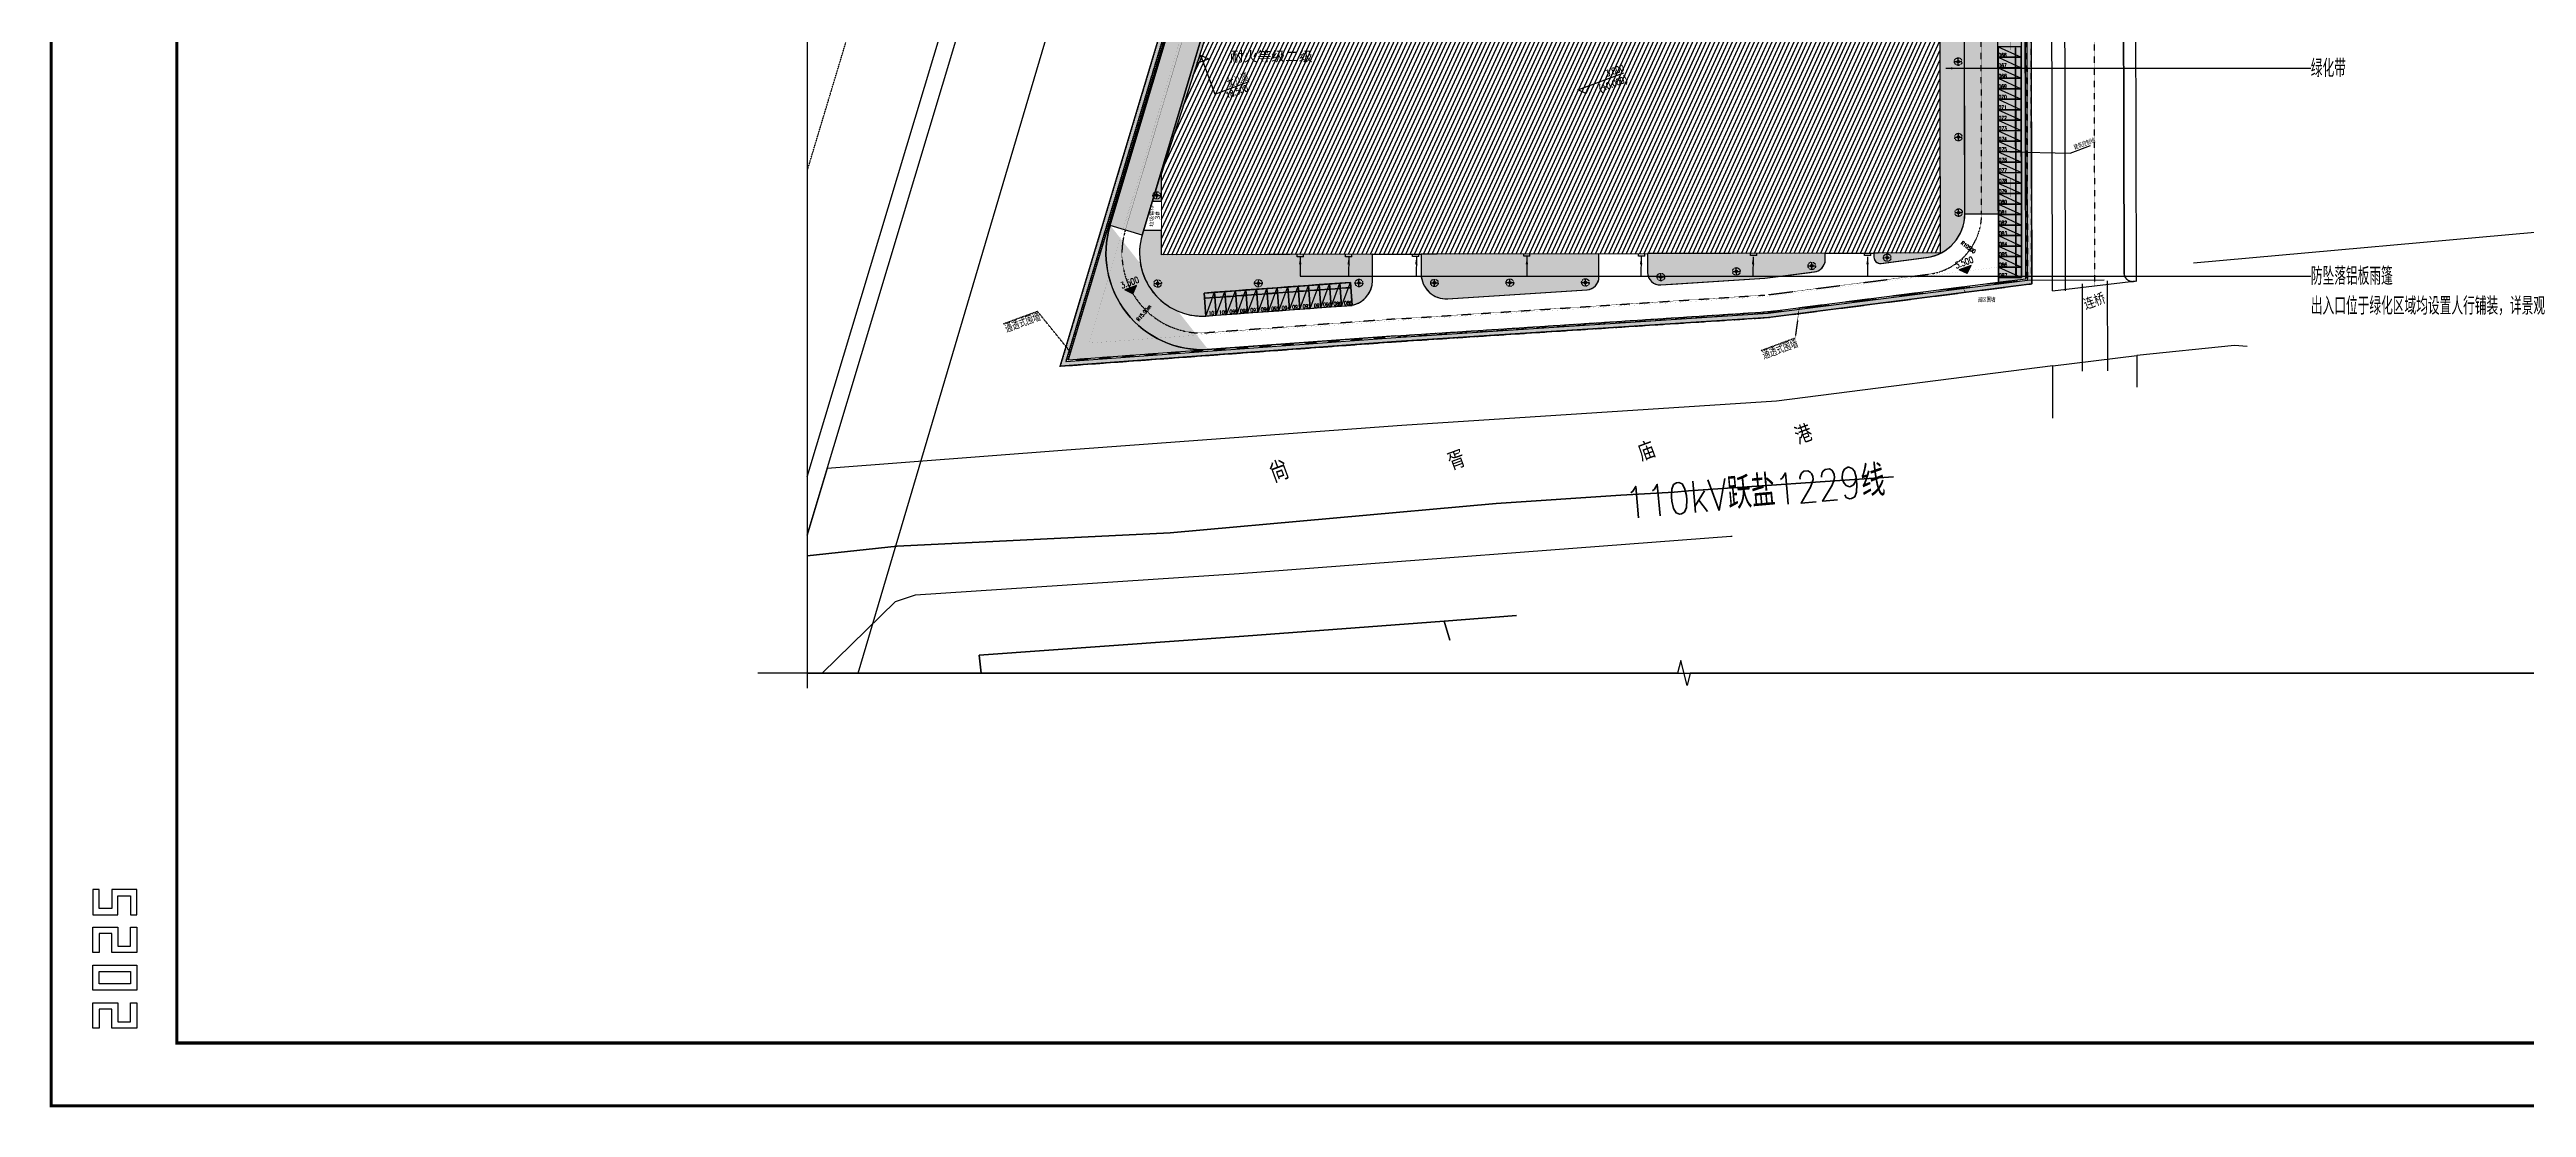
# Model space of a CAD drawing. Extents: x -23635 to 24049, y 82 to 60890.
# Drawn here: x -8684 to -2777, y 82 to 2604 of the extents above; entities that cross this region are included whole.
import ezdxf
from ezdxf.enums import TextEntityAlignment as Align
from ezdxf.xclip import XClip

# ---------------------------------------------------------------- set-up
doc = ezdxf.new("R2010")
doc.units = 0
for name, pattern in [('CENTER', [2, 1.25, -0.25, 0.25, -0.25]), ('DASH', [0.35, 0.25, -0.1]), ('DASHDOT', [1, 0.5, -0.25, 0, -0.25]), ('DOTE', [2.42, 2, -0.2, 0.02, -0.2]), ('PHANTOM2', [31.75, 15.875, -3.175, 3.175, -3.175, 3.175, -3.175])]:
    doc.linetypes.add(name, pattern=pattern)
for name, color, linetype in [('!ZN3-铝板幕墙-3', 3, 'Continuous'), ('0-cxFrame', 155, 'Continuous'), ('0-HX', 1, 'Continuous'), ('00-GHBJ', 7, 'Continuous'), ('00-HLBJ', 5, 'Continuous'), ('3符号', 173, 'Continuous'), ('A-AXIS-D', 1, 'Continuous'), ('A-AXIS-DOTE', 14, 'DOTE'), ('A-Car', 155, 'Continuous'), ('A-CURTAIN', 84, 'Continuous'), ('A-HATCH-1', 252, 'Continuous'), ('A-LIN-V', 9, 'Continuous'), ('A-SFCE', 30, 'Continuous'), ('A-STAIR', 150, 'Continuous'), ('AS-WALL', 40, 'Continuous'), ('DIM', 173, 'Continuous'), ('JT-路缘石线', 5, 'Continuous'), ('JT-道路中心线', 1, 'DASHDOT'), ('JT-道路名称', 7, 'Continuous'), ('JT-道路红线', 7, 'Continuous'), ('PUB_TEXT', 7, 'Continuous'), ('TEXT', 7, 'Continuous'), ('YD-规划单元', 6, 'PHANTOM2'), ('建-尺寸', 3, 'Continuous'), ('建-引出', 3, 'Continuous'), ('建-文字', 7, 'Continuous'), ('建-标高', 3, 'Continuous'), ('建-箭头', 3, 'Continuous'), ('建筑物控制线', 7, 'Continuous'), ('总-标高', 3, 'Continuous'), ('管线文字标注', 7, 'Continuous'), ('高压线', 210, 'Continuous'), ('黄', 40, 'Continuous')]:
    doc.layers.add(name, color=color, linetype=linetype)
doc.layers.add('0-cxText', color=131, linetype='Continuous', lineweight=25)
doc.styles.add('_TCH_DIM', font='SIMPLEX', dxfattribs={"bigfont": 'GBCBIG'})
doc.styles.add('A-DIM', font='SIMPLEX', dxfattribs={"bigfont": 'GBCBIG'})
doc.styles.add('A-STANDARD', font='SIMPLEX', dxfattribs={"bigfont": 'GBCBIG'})
doc.styles.add('cx_tuming', font='simhei.ttf')
doc.styles.add('cx_tuqian1', font='')
doc.styles.add('DHTEXT-1', font='ROMANS.shx', dxfattribs={"width": 0.7, "bigfont": 'CHINESE.shx'})
doc.styles.add('note_txt', font='arial.ttf', dxfattribs={"width": 0.75})
doc.styles.get("Standard").update_dxf_attribs({"font": 'romans.shx', "bigfont": 'chinese.shx'})
doc.styles.add('黑体', font='simhei.ttf', dxfattribs={"height": 12})
doc.styles.get('cx_tuqian1').set_extended_font_data('SimSun')
doc.dimstyles.new('ZN10', dxfattribs={"dimscale": 10, "dimtxt": 2.5, "dimasz": 1.5, "dimexe": 1, "dimexo": 2, "dimgap": 0.9, "dimtad": 1, "dimdec": 0, "dimdsep": 46, "dimtxsty": 'DHTEXT-1', "dimblk": 'ARCHTICK', "dimcen": 2.5, "dimclrd": 173, "dimclre": 173, "dimclrt": 7, "dimazin": 2, "dimtfac": 1, "dimtix": 1, "dimtmove": 2, "dimatfit": 3, "dimfxl": 0, "dimarcsym": 0})
doc.dimstyles.new('ZN12', dxfattribs={"dimscale": 12, "dimtxt": 2.5, "dimasz": 1.5, "dimexe": 1, "dimexo": 2, "dimgap": 0.9, "dimtad": 1, "dimdec": 0, "dimdsep": 46, "dimtxsty": 'DHTEXT-1', "dimblk": 'ARCHTICK', "dimcen": 2.5, "dimclrd": 173, "dimclre": 173, "dimclrt": 7, "dimazin": 2, "dimtfac": 1, "dimtix": 1, "dimtmove": 2, "dimatfit": 3, "dimfxl": 0, "dimarcsym": 0})
pattern_1 = [(20, (440.1, 194.2), (956.276, 2050.7404), [240, -48, 64, -48, 240, -960]), (20, (348.5, 212), (956.276, 2050.7404), [160, -120, 240, -120, 160, -800]), (20, (655.9, 1004.9), (956.276, 2050.7404), [200, -80, 200, -1120]), (20, (-205.4, 1032), (956.276, 2050.7404), [80, -160, 80, -1280]), (110, (-55, 1086.7), (-2050.7404, 956.276), [144, -1456]), (110, (724.4, 348.8), (-2050.7404, 956.276), [160, -1440]), (110, (881.4, 1087), (-2050.7404, 956.276), [160, -1440]), (65, (925.3, 404.9), (-547.2322, 1503.5082), [160, -2102.7417]), (155, (534.4, 262.6), (-1503.5082, -547.2322), [160, -2102.7417]), (83.43495, (877.5, 396), (-547.23223, 1503.5082), [160, -3417.7088]), (95.963757, (799.57, 376.15), (-547.23223, 1503.50819), [160, -6436.969]), (95.963757, (956.55, 1114.36), (-547.23223, 1503.50819), [128, -6468.969]), (95.963757, (-24.93, 1097.67), (-547.23223, 1503.50819), [112, -6484.969]), (124.036243, (649.2, 321.43), (-547.23223, 1503.50819), [160, -6436.969]), (124.036243, (806.2, 1059.64), (-547.23223, 1503.50819), [128, -6468.969]), (124.036243, (-85.07, 1075.8), (-547.23223, 1503.50819), [112, -6484.969]), (136.56505, (576.8, 286.55), (-547.23223, 1503.5082), [160, -3417.7069])]

# ---------------------------------------------------------------- blocks, each defined once
blk = doc.blocks.new('TK22.A2 L(Dragon)')
at = {"layer": '0-cxFrame', "color": 7, "const_width": 0.5}
blk.add_lwpolyline([(0, 0), (-594, 0), (-594, 420), (0, 420)], close=True, dxfattribs=at)
at = {"layer": '0-cxFrame', "const_width": 0.5}
blk.add_lwpolyline([(-80, 10), (-574, 10), (-574, 410), (-80, 410)], close=True, dxfattribs=at)
at = {"layer": 'Defpoints', "color": 2}
for points in [[(-586.37, 34.37), (-587.37, 34.37), (-587.37, 30.37), (-583.37, 30.37), (-583.37, 33.37), (-581.37, 33.37), (-581.37, 30.37), (-580.37, 30.37), (-580.37, 34.37), (-584.37, 34.37), (-584.37, 31.37), (-586.37, 31.37), (-586.37, 34.37)], [(-586.37, 24.37), (-587.37, 24.37), (-587.37, 28.37), (-583.37, 28.37), (-583.37, 25.37), (-581.37, 25.37), (-581.37, 28.37), (-580.37, 28.37), (-580.37, 24.37), (-584.37, 24.37), (-584.37, 27.37), (-586.37, 27.37), (-586.37, 24.37)], [(-586.37, 12.37), (-587.37, 12.37), (-587.37, 16.37), (-583.37, 16.37), (-583.37, 13.37), (-581.37, 13.37), (-581.37, 16.37), (-580.37, 16.37), (-580.37, 12.37), (-584.37, 12.37), (-584.37, 15.37), (-586.37, 15.37), (-586.37, 12.37)]]:
    blk.add_lwpolyline(points, dxfattribs=at)
for points in [[(-587.37, 18.37), (-587.37, 22.37), (-580.37, 22.37), (-580.37, 18.37)], [(-586.37, 19.37), (-586.37, 21.37), (-581.37, 21.37), (-581.37, 19.37)]]:
    blk.add_lwpolyline(points, close=True, dxfattribs=at)
at = {"style": '黑体', "flags": 4}
blk.add_attdef('图幅', text='', height=3.3, dxfattribs=at).set_placement((-40, 3), align=Align.RIGHT)
at = {"layer": '0-cxText', "flags": 4}
for tag, height, style, p in [('建设单位', 3.5, 'cx_tuming', (-45, 240)), ('项目名称', 3.5, 'cx_tuming', (-45, 210)), ('子项名称', 3.5, 'cx_tuming', (-45, 180)), ('工程编号', 3.3, 'cx_tuqian1', (-35, 165)), ('图名1', 3.5, 'cx_tuming', (-45, 87)), ('图名2', 3.5, 'cx_tuming', (-45, 79)), ('图名3', 3.5, 'cx_tuming', (-45, 71)), ('出图日期', 3.3, 'cx_tuqian1', (-39, 60)), ('专业', 3.3, 'cx_tuqian1', (-55, 52)), ('图号', 3.3, 'cx_tuqian1', (-55, 44)), ('版次', 3.3, 'cx_tuqian1', (-20, 44))]:
    blk.add_attdef(tag, text='', height=height, dxfattribs=dict(at, style=style)).set_placement(p, align=Align.MIDDLE)
at = {"layer": 'Defpoints', "color": 6, "flags": 4}
for tag, height, style, p in [('tufu', 3.3, '黑体', (-12, 12)), ('dwfname', 4, 'cx_tuqian1', (-80, 3))]:
    blk.add_attdef(tag, text='', height=height, dxfattribs=dict(at, style=style)).set_placement(p, align=Align.RIGHT)
blk = doc.blocks.new('GGRrrrr')
at = {"layer": 'A-CURTAIN'}
h = blk.add_hatch(dxfattribs=at)
h.set_pattern_fill('草坪或沼泽', color=256, scale=400, angle=20)
h.set_pattern_definition(pattern_1)
h.paths.add_polyline_path([(1393117, 618301), (1393293, 540880), (1330517, 532867), (1241738, 527103), (1161599, 521246), (1240383, 783372), (1244595, 797110), (1261186, 852563), (1335771, 847453), (1355485, 842595), (1380777, 840862), (1392640, 828900), (1392845, 738250), (1391845, 738248), (1391806, 755448), (1391306, 755447), (1391786, 764448), (1391641, 828487), (1380333, 839890), (1355330, 841603), (1335616, 846462), (1261915, 851511), (1245552, 796820), (1241340, 783081), (1162975, 522349), (1241669, 528100), (1330421, 533862), (1392291, 541761), (1392117, 618299)])
h.paths.add_polyline_path([(1393076, 636451), (1392076, 636448), (1392063, 641998), (1391564, 641997), (1392042, 650998), (1391887, 720048), (1392887, 720051)])
h = blk.add_hatch(dxfattribs=at)
h.set_pattern_fill('草坪或沼泽', color=256, scale=400, angle=20)
h.set_pattern_definition([(20, (440.1, 194.2), (956.276, 2050.7404), [240, -48, 64, -48, 240, -960]), (20, (348.5, 212), (956.276, 2050.7404), [160, -120, 240, -120, 160, -800]), (20, (655.9, 1004.9), (956.276, 2050.7404), [200, -80, 200, -1120]), (20, (-205.4, 1032), (956.276, 2050.7404), [80, -160, 80, -1280]), (110, (-55, 1086.7), (-2050.7404, 956.276), [144, -1456]), (110, (724.4, 348.8), (-2050.7404, 956.276), [160, -1440]), (110, (881.4, 1087), (-2050.7404, 956.276), [160, -1440]), (65, (925.3, 404.9), (-547.2322, 1503.5082), [160, -2102.7417]), (155, (534.4, 262.6), (-1503.5082, -547.2322), [160, -2102.7417]), (83.43495, (877.5, 396), (-547.23223, 1503.5082), [160, -3417.7088]), (95.963757, (799.57, 376.15), (-547.23223, 1503.50819), [160, -6436.969]), (95.963757, (956.55, 1114.36), (-547.23223, 1503.50819), [128, -6468.969]), (95.963757, (-24.93, 1097.67), (-547.23223, 1503.50819), [112, -6484.969]), (124.036243, (649.2, 321.43), (-547.23223, 1503.50819), [160, -6436.969]), (124.036243, (806.2, 1059.64), (-547.23223, 1503.50819), [128, -6468.969]), (124.036243, (-85.07, 1075.8), (-547.23223, 1503.50819), [112, -6484.969]), (136.56505, (576.8, 286.55), (-547.23223, 1503.5082), [160, -3417.7069])])
edge = h.paths.add_edge_path()
edge.add_line((1391003, 755446), (1391034, 755969))
edge.add_line((1391034, 755969), (1391485, 764440))
edge.add_line((1391485, 764440), (1391241, 828322))
edge.add_line((1391241, 828322), (1380155, 839501))
edge.add_line((1380155, 839501), (1355268, 841206))
edge.add_line((1355268, 841206), (1335554, 846065))
edge.add_line((1335554, 846065), (1262206, 851090))
edge.add_line((1262206, 851090), (1173161, 554852))
edge.add_line((1173161, 554852), (1173522, 554880))
edge.add_line((1173522, 554880), (1259299, 840247))
edge.add_line((1259299, 840247), (1260664, 840250))
edge.add_line((1260664, 840250), (1260651, 845748))
edge.add_line((1260651, 845748), (1335651, 845918))
edge.add_line((1335651, 845918), (1335664, 840421))
edge.add_line((1335664, 840421), (1342663, 840437))
edge.add_line((1342663, 840437), (1342657, 843434))
edge.add_line((1342657, 843434), (1345657, 843441))
edge.add_line((1345657, 843441), (1345664, 840444))
edge.add_line((1345664, 840444), (1365660, 840489))
edge.add_line((1365660, 840489), (1374552, 839873))
edge.add_arc((1367358, 824128), 17311, 5.580263, 65.442347, ccw=False)
edge.add_line((1384586, 825812), (1385553, 825812))
edge.add_line((1385553, 825812), (1390247, 825823))
edge.add_line((1390247, 825823), (1390405, 755445))
edge.add_line((1390405, 755445), (1391003, 755446))
h = blk.add_hatch(dxfattribs=at)
h.set_pattern_fill('草坪或沼泽', color=256, scale=400, angle=20)
h.set_pattern_definition(pattern_1)
edge = h.paths.add_edge_path()
edge.add_line((1185748, 560630), (1185734, 566993))
edge.add_line((1185734, 566993), (1203144, 621070))
edge.add_line((1203144, 621070), (1235911, 621144))
edge.add_arc((1232911, 621137), 3000, 0.130361, 87.613111)
edge.add_line((1233036, 624135), (1209907, 624082))
edge.add_arc((1210515, 613566), 10533, 93.305958, 162.269253)
edge.add_line((1200482, 616774), (1193114, 592268))
edge.add_line((1193114, 592268), (1183603, 560625))
edge.add_line((1183603, 560625), (1185748, 560630))
h = blk.add_hatch(dxfattribs=at)
h.set_pattern_fill('草坪或沼泽', color=256, scale=400, angle=20)
h.set_pattern_definition(pattern_1)
edge = h.paths.add_edge_path()
edge.add_arc((1366854, 557567), 10501, 276.729993, 359.713638)
edge.add_line((1377355, 557515), (1377227, 613895))
edge.add_arc((1366726, 613940), 10501, 359.755516, 450.67037)
edge.add_line((1366603, 624440), (1358404, 624422))
edge.add_arc((1358514, 621421), 3003, 92.094738, 180.106849)
edge.add_line((1355511, 621415), (1371311, 621451))
edge.add_line((1371311, 621451), (1371477, 548251))
edge.add_line((1371477, 548251), (1355676, 548215))
edge.add_line((1355676, 548215), (1355679, 547255))
edge.add_arc((1357184, 547261), 1506, 180.223263, 273.215633)
edge.add_line((1357269, 545758), (1368085, 547139))
h = blk.add_hatch(dxfattribs=at)
h.set_pattern_fill('草坪或沼泽', color=256, scale=400, angle=20)
h.set_pattern_definition(pattern_1)
h.paths.add_polyline_path([(1390890, 542395), (1385390, 542383), (1385392, 541271), (1391890, 542113), (1391743, 607397), (1386543, 607386), (1386524, 615736), (1385223, 615733), (1385253, 602383), (1390753, 602395)])
h = blk.add_hatch(dxfattribs=at)
h.set_pattern_fill('草坪或沼泽', color=256, scale=400, angle=20)
h.set_pattern_definition(pattern_1)
edge = h.paths.add_edge_path()
edge.add_line((1173512, 554846), (1173155, 554831))
edge.add_line((1173155, 554831), (1163525, 522790))
edge.add_line((1163525, 522790), (1188195, 524593))
edge.add_line((1188195, 524593), (1196898, 525229))
edge.add_arc((1195520, 548182), 22994, 163.153996, 273.437215, ccw=False)
h = blk.add_hatch(dxfattribs=at)
h.set_pattern_fill('草坪或沼泽', color=256, scale=400, angle=20)
h.set_pattern_definition(pattern_1)
edge = h.paths.add_edge_path()
edge.add_line((1185764, 553630), (1181498, 553620))
edge.add_line((1181498, 553620), (1181163, 552508))
edge.add_arc((1195533, 548191), 15004, 163.277547, 272.99026)
edge.add_line((1196315, 533208), (1195914, 538693))
edge.add_line((1195914, 538693), (1230821, 541244))
edge.add_line((1230821, 541244), (1231217, 535826))
edge.add_line((1231217, 535826), (1231219, 535800))
edge.add_arc((1230091, 541693), 6000, 280.832513, 359.284117)
edge.add_line((1236091, 541618), (1236077, 547944))
edge.add_line((1236077, 547944), (1185777, 547830))
edge.add_line((1185777, 547830), (1185764, 553630))
h = blk.add_hatch(dxfattribs=at)
h.set_pattern_fill('草坪或沼泽', color=256, scale=400, angle=20)
h.set_pattern_definition(pattern_1)
edge = h.paths.add_edge_path()
edge.add_arc((1287087, 542474), 3003, 271.857285, 359.98823)
edge.add_line((1290090, 542474), (1290077, 548067))
edge.add_line((1290077, 548067), (1247677, 547971))
edge.add_line((1247677, 547971), (1247688, 543197))
edge.add_arc((1253679, 543302), 5992, 181.002558, 272.842281)
edge.add_line((1253976, 537317), (1287184, 539473))
edge = h.paths.add_edge_path()
edge.add_line((1329616, 542228), (1341360, 543727))
edge.add_arc((1341074, 546723), 3010, 275.458002, 357.387729)
edge.add_line((1344080, 546586), (1344077, 548189))
edge.add_line((1344077, 548189), (1301677, 548096))
edge.add_line((1301677, 548096), (1301687, 543606))
edge.add_arc((1304690, 543617), 3003, 180.212199, 271.748485)
edge.add_line((1304781, 540615), (1329616, 542228))
for p, q in [((1329616, 542228), (1340426, 543608)), ((1306435, 540723), (1329616, 542228)), ((1188195, 524652), (1188195, 524593))]:
    blk.add_line(p, q, dxfattribs=at)
for points in [[(1393117, 618301), (1393293, 540880), (1330517, 532867), (1241738, 527103), (1161599, 521246), (1240383, 783372)], [(1241340, 783081), (1162975, 522349), (1241669, 528100), (1330421, 533862), (1392291, 541761), (1392117, 618299)], [(1262206, 851090), (1173161, 554852), (1173522, 554880), (1259299, 840247)]]:
    blk.add_lwpolyline(points, dxfattribs=at)
for points in [[(1185748, 560630), (1185734, 566993), (1203144, 621070), (1235911, 621144, 0.4014033), (1233036, 624135), (1209907, 624082, 0.3103327), (1200482, 616774), (1193114, 592268), (1183603, 560625)], [(1368085, 547139, 0.3787845), (1377355, 557515), (1377227, 613895, 0.418898), (1366603, 624440), (1358404, 624422, 0.4040877), (1355511, 621415), (1371311, 621451), (1371477, 548251), (1355676, 548215), (1355679, 547255, 0.4295945), (1357269, 545758)], [(1185764, 553630), (1181498, 553620), (1181163, 552508, 0.5189749), (1196315, 533208), (1196315, 533208), (1195914, 538693), (1230821, 541244), (1231217, 535826), (1231219, 535800, 0.3563377), (1236091, 541618), (1236077, 547944), (1185777, 547830)], [(1287184, 539473, 0.404691), (1290090, 542474), (1290077, 548067), (1247677, 547971), (1247688, 543197, 0.4236497), (1253976, 537317)], [(1329616, 542228), (1341360, 543727, 0.3735352), (1344080, 546586), (1344077, 548189), (1301677, 548096), (1301687, 543606, 0.422089), (1304781, 540615)]]:
    blk.add_lwpolyline(points, format="xyb", close=True, dxfattribs=at)
blk.add_lwpolyline([(1390890, 542395), (1385390, 542383), (1385392, 541271), (1391890, 542113), (1391743, 607397), (1386543, 607386), (1386524, 615736), (1385223, 615733), (1385253, 602383), (1390753, 602395)], close=True, dxfattribs=at)
blk.add_lwpolyline([(1173512, 554846), (1173155, 554831), (1163525, 522790), (1188195, 524593), (1196898, 525229, -0.5221387), (1173512, 554846)], format="xyb", dxfattribs=at)
blk = doc.blocks.new('建筑-停车位-2400x5300')
blk.add_lwpolyline([(-50, 200), (-50, -5300), (2450, -5300), (2450, 200)], close=True)
for points in [[(2450, 200), (-50, -5300)], [(200, -3954), (2200, -3954)], [(200, -4054), (200, -3954)], [(200, -4054), (2200, -4054)], [(2200, -4054), (2200, -3954)]]:
    blk.add_lwpolyline(points)
blk = doc.blocks.new('G$C29A62568')
at = {"layer": 'A-Car', "extrusion": (7.1104e-08, 1.93979e-07, 1), "rotation": 163.8498797130952}
for p in [(40588089603.947487, 3380184370.390605, 3541.662204), (40588092005.288071, 3380183675.003173, 3541.66224), (40588094406.628487, 3380182979.615669, 3541.662275), (40588096807.969078, 3380182284.228163, 3541.662311), (40588099209.309471, 3380181588.840583, 3541.662347), (40588101610.650047, 3380180893.453147, 3541.662383), (40588104011.990547, 3380180198.065653, 3541.662419), (40588106413.330978, 3380179502.678147, 3541.662455), (40588108814.671547, 3380178807.290643, 3541.662491), (40588111216.011971, 3380178111.903205, 3541.662526), (40588113617.352524, 3380177416.515772, 3541.662562), (40588116018.692947, 3380176721.128339, 3541.662598), (40588118420.033821, 3380176025.740703, 3.4024), (40588120821.374329, 3380175330.353196, 3.4024)]:
    blk.add_blockref('建筑-停车位-2400x5300', p, dxfattribs=at)
at = {"layer": 'A-Car', "extrusion": (7.12586e-08, 1.93674e-07, 1), "rotation": 69.79996271005484}
for p in [(40588286012.09581, 3380177022.362358, 3546.914745), (40588283422.354729, 3380169983.66637, 3546.913197), (40588284285.601768, 3380172329.898363, 3546.913713), (40588285148.848663, 3380174676.13036, 3546.914229), (40588280832.613777, 3380162944.97038, 3546.911649), (40588281695.860703, 3380165291.202382, 3546.912165), (40588282559.107727, 3380167637.434376, 3546.912681), (40588279106.119667, 3380158252.506394, 3546.910617), (40588279969.366638, 3380160598.738388, 3546.911133), (40588276516.37854, 3380151213.810409, 3546.90907), (40588277379.625526, 3380153560.042406, 3546.909586), (40588278242.872581, 3380155906.274402, 3546.910102), (40588274789.88443, 3380146521.346421, 3546.908038), (40588275653.131508, 3380148867.578415, 3546.908554), (40588272200.143417, 3380139482.650438, 3546.90649), (40588273063.390503, 3380141828.882432, 3546.907006), (40588273926.637428, 3380144175.11443, 3546.907522), (40588270473.649307, 3380134790.186447, 3546.905458), (40588271336.896446, 3380137136.418439, 3546.905974), (40588267883.908287, 3380127751.490462, 3546.903911), (40588268747.155319, 3380130097.722456, 3546.904426), (40588269610.402344, 3380132443.954451, 3546.904942)]:
    blk.add_blockref('建筑-停车位-2400x5300', p, dxfattribs=at)
blk = doc.blocks.new('55555555555555555555555555555')
at = {"layer": '建-文字', "style": 'A-STANDARD', "width": 0.705882}
for s, p in [('101', (40588088737, 3380184251)), ('100', (40588091140, 3380183561)), ('099', (40588093543, 3380182871)), ('098', (40588095946, 3380182181)), ('097', (40588098349, 3380181491)), ('096', (40588100752, 3380180801)), ('095', (40588103154, 3380180111)), ('094', (40588105557, 3380179421)), ('093', (40588107960, 3380178731)), ('092', (40588110363, 3380178041)), ('091', (40588112956, 3380177282)), ('090', (40588115083, 3380176749)), ('066', (40588286763, 3380176956)), ('089', (40588117486, 3380176059)), ('088', (40588119889, 3380175369)), ('068', (40588285047, 3380172260)), ('067', (40588285905, 3380174608)), ('071', (40588282474, 3380165215)), ('070', (40588283332, 3380167564)), ('069', (40588284190, 3380169912)), ('073', (40588280758, 3380160519)), ('072', (40588281616, 3380162867)), ('076', (40588278184, 3380153475)), ('075', (40588279042, 3380155823)), ('074', (40588279900, 3380158171)), ('078', (40588276468, 3380148778)), ('077', (40588277326, 3380151126)), ('081', (40588273894, 3380141734)), ('080', (40588274752, 3380144082)), ('079', (40588275610, 3380146430)), ('083', (40588272179, 3380137037)), ('082', (40588273036, 3380139385)), ('086', (40588269605, 3380129993)), ('085', (40588270463, 3380132341)), ('084', (40588271303, 3380134642)), ('087', (40588268747, 3380127645))]:
    blk.add_text(s, height=892.5, rotation=339.929711, dxfattribs=at).set_placement(p)
blk = doc.blocks.new('G$C8544DC05')
at = {"layer": 'A-AXIS-DOTE'}
for points in [[(-0.45, -1.5), (0.45, -1.5)], [(0, -1.95), (0, -1.05)]]:
    blk.add_lwpolyline(points, dxfattribs=at)
at = {"layer": 'A-LIN-V', "linetype": 'DASH', "ltscale": 0.001}
blk.add_circle((0, -1.5), 0.45, dxfattribs=at)
at = {"layer": 'A-LIN-V'}
blk.add_circle((0, -1.5), 0.15, dxfattribs=at)
at = {"layer": '建-文字', "style": 'A-STANDARD'}
blk.add_text('路灯', height=0.176, dxfattribs=at).set_placement((-0.13, -1.57))
blk = doc.blocks.new('rrrrrrrrrrrrrrrr')
at = {"layer": 'A-HATCH-1'}
h = blk.add_hatch(dxfattribs=at)
h.set_pattern_fill('编织金属网', color=256, scale=3000)
h.set_pattern_definition([(90, (300, 900), (-1200, 1800), [300, -3300]), (90, (600, 900), (-1200, 1800), [300, -3300]), (45, (300, 1200), (-6000, -5400), [2121.32034356, -8061.01730553]), (135, (600, 1200), (-6000, 5400), [2121.32034356, -8061.01730553])])
h.paths.add_polyline_path([(40588326766.958344, 3380429630.937966), (40588256321.386047, 3380455368.485463), (40588254434.740067, 3380450204.595783), (40588324880.268417, 3380424466.929785)])
h.paths.add_polyline_path([(40588342324.134193, 3380329280.830398), (40588347490.132118, 3380327393.380685), (40588371065.925941, 3380391920.921593), (40588365899.928093, 3380393808.371278), (40588342324.13427, 3380329280.830368)], is_closed=False)
h.paths.add_polyline_path([(40588308203.554443, 3380219865.035484), (40588315924.944313, 3380240998.661614), (40588316864.216049, 3380240655.489169), (40588331963.813477, 3380281983.471902), (40588325858.54319, 3380284214.094292), (40588303037.558533, 3380221752.484622)])
h.paths.add_polyline_path([(40588273800.492409, 3380125702.984636), (40588294390.854446, 3380182059.323965), (40588289224.857323, 3380183946.773546), (40588268634.495239, 3380127590.434074)])
h.paths.add_polyline_path([(40588123180.355591, 3380179894.848302), (40588089539.629158, 3380189554.118116), (40588088022.612953, 3380184270.744923, 0.0051228325), (40588088317.153427, 3380184182.897159), (40588120994.03511, 3380174800.376338, 0.0290502655), (40588121673.630829, 3380174647.317626)])
h = blk.add_hatch(dxfattribs=at)
h.set_pattern_fill('S形人行道砖', color=256, scale=2000)
h.set_pattern_definition([(0, (0, 0), (3000, 1000), [2000, -6000]), (90, (0, 0), (-2000, 2000), [2000, -6000]), (45, (0, 2000), (3000.000000057, 1000.00000002), [1414.4, -4242.4, 1414.4, -4242.5084984])])
h.paths.add_polyline_path([(40588080466.29776, 3380207612.947364), (40588252557.113663, 3380436566.106614), (40588246162.157509, 3380441372.824391), (40588074071.341614, 3380212419.665152)])
h.paths.add_polyline_path([(40588357551.650703, 3380394270.803479), (40588331951.162369, 3380324201.622723), (40588339465.340973, 3380321456.241163), (40588365899.928093, 3380393808.371278), (40588358117.881981, 3380396651.620718, -0.0584664304)])
h.paths.add_polyline_path([(40588320609.304543, 3380293158.672472), (40588297033.339851, 3380228630.663898), (40588304547.518227, 3380225885.282366), (40588328123.48275, 3380290413.291053)])
h.paths.add_polyline_path([(40588266345.495567, 3380144637.261932), (40588273859.674149, 3380141891.880311), (40588293205.688599, 3380194842.409006), (40588285691.510132, 3380197587.790587)])
at = {"layer": 'A-STAIR'}
for p, q in [((40588074057.71376, 3380212401.534368), (40588253152.588211, 3380450673.037104)), ((40588266345.495567, 3380144637.261932), (40588285691.510132, 3380197587.790587)), ((40588268257.128662, 3380126557.572247), (40588294218.020264, 3380197613.186259)), ((40588128961.540962, 3380164189.419829), (40588085558.924683, 3380176651.623384)), ((40588179229.797157, 3380160588.865137), (40588181146.958282, 3380165836.29579)), ((40588181146.958282, 3380165836.29579), (40588192042.522461, 3380161855.490958)), ((40588128906.986572, 3380164205.324017), (40588213759.643242, 3380139094.18465)), ((40588192042.522461, 3380161855.490958), (40588190503.702553, 3380157643.701674)), ((40588192470.201691, 3380153737.508862), (40588216238.431633, 3380146703.58255)), ((40588216238.431633, 3380146703.582551), (40588227875.50692, 3380144032.929623)), ((40588231364.372131, 3380145927.41863), (40588231867.666489, 3380147304.977476)), ((40588231867.666489, 3380147304.977476), (40588242763.235779, 3380143324.170778)), ((40588242763.235779, 3380143324.170778), (40588242433.72628, 3380142422.314067)), ((40588266345.495567, 3380144637.261932), (40588273859.674149, 3380141891.88031)), ((40588214661.026863, 3380138857.620384), (40588268257.128662, 3380126557.572248)), ((40588243507.110687, 3380140445.551579), (40588254134.492218, 3380138006.618524))]:
    blk.add_line(p, q, dxfattribs=at)
for points in [[(40588080452.669907, 3380207594.816586), (40588252557.113663, 3380436566.106612)], [(40588080466.29776, 3380207612.947365), (40588074071.341614, 3380212419.665152)], [(40588088022.612953, 3380184270.744922), (40588089539.629158, 3380189554.118116), (40588123180.355591, 3380179894.848302), (40588121673.630829, 3380174647.317626)]]:
    blk.add_lwpolyline(points, dxfattribs=at)
blk.add_lwpolyline([(40588120682.629417, 3380261117.581749), (40588080466.297768, 3380207612.947373, 0.5256224219), (40588088317.153427, 3380184182.897159), (40588120994.03511, 3380174800.376338, 0.3936608885), (40588128285.558113, 3380178508.360787), (40588130426.370796, 3380184367.944534), (40588141321.940086, 3380180387.137836), (40588139718.064697, 3380175997.383619, 0.4326619024), (40588143651.048859, 3380168184.959285), (40588175560.655228, 3380158741.688986)], format="xyb", dxfattribs=at)
at = {"layer": 'A-STAIR', "elevation": 3538.273402}
blk.add_lwpolyline([(40588289224.857323, 3380183946.773546), (40588294390.854446, 3380182059.323965), (40588273800.492409, 3380125702.984636), (40588268634.495239, 3380127590.434074)], dxfattribs=at)
at = {"layer": 'A-STAIR'}
for centre, radius, start, end in [((40588092452.297928, 3380198594.307937), 23000, 143.0699379716, 252.5597013496), ((40588176411.973083, 3380161618.363786), 3000, 253.5145039343, 339.9301049048), ((40588193321.519547, 3380156614.183662), 3000, 159.9297112979, 253.5145039343), ((40588228546.54805, 3380146956.917278), 3000.000001, 257.074708304, 339.9301052114), ((40588243842.631264, 3380141907.545407), 1500.000001, 159.9293187649, 257.0747081599), ((40588256483.136177, 3380148240.575309), 10499.999998, 257.0747082329, 339.9297093635), ((40588218016.232529, 3380153477.558651), 15000, 253.5145039048, 257.0747082398)]:
    blk.add_arc(centre, radius, start, end, dxfattribs=at)
at = {"layer": '黄', "linetype": 'DASH', "ltscale": 10}
for p, q in [((40588270098.283058, 3380143252.796949), (40588361360.477074, 3380393039.718324)), ((40588130159.384758, 3380167999.757063), (40588087011.754539, 3380180388.746411)), ((40588130136.00428, 3380168006.573151), (40588214884.3573, 3380142926.301215)), ((40588215755.694801, 3380142697.622425), (40588253235.468887, 3380134096.19415))]:
    blk.add_line(p, q, dxfattribs=at)
at = {"layer": '黄', "linetype": 'DASH', "ltscale": 10, "const_width": 50}
blk.add_lwpolyline([(40588077067.337357, 3380210066.810011), (40588248945.467941, 3380438737.008338)], dxfattribs=at)
at = {"layer": '黄', "linetype": 'DASH', "ltscale": 10}
for centre, radius, start, end in [((40588092255.358223, 3380198650.855284), 19000.000001, 143.0699379808, 253.9796269698), ((40588256478.834373, 3380148228.801141), 14500, 257.074708202, 339.929709383)]:
    blk.add_arc(centre, radius, start, end, dxfattribs=at)
blk = doc.blocks.new('20250902102241')
at = {"layer": 'A-AXIS-DOTE'}
for points in [[(-80506.214, -6603.989), (-80911.493, -8061.984), (-80515.327, -8117.236)], [(-254467.093, -16729.19), (-255256.414, -15438.077), (-255567.123, -15689.991)]]:
    blk.add_hatch(color=256, dxfattribs=at).paths.add_polyline_path(points, flags=17)
at = {"layer": 'A-HATCH-1'}
h = blk.add_hatch(dxfattribs=at)
h.set_pattern_fill('ANSI31', color=256, scale=600, angle=20.200256636)
h.set_pattern_definition([(65.2002566362, (-36924610921.5, -17187446792.2), (-864.65983784, 399.524235596), [])])
h.paths.add_polyline_path([(-232612.082, 25428.565), (-232568.613, 6265.345), (-46869.091, 6686.581), (-47035.136, 79886.445), (-215201.81, 79504.98)])
at = {"layer": '建-引出'}
blk.add_hatch(color=256, dxfattribs=at).paths.add_polyline_path([(-30274.249, 30824.338), (-29377.372, 30682.876), (-29371.64, 30922.807)], flags=17)
at = {"layer": '建-标高'}
for points in [[(-40413.383, 1750.318), (-39523.599, 3676.009), (-42339.074, 2640.102)], [(-239399.82, -3031.057), (-238510.037, -1105.366), (-241325.511, -2141.273)]]:
    blk.add_hatch(color=256, dxfattribs=at).paths.add_polyline_path(points, flags=17)
at = {"layer": '!ZN3-铝板幕墙-3', "ltscale": 2000}
for p, q in [((-200228.312, 5741.717), (-200228.312, 6342.454)), ((-198728.312, 5741.717), (-198728.312, 6342.454)), ((-188672.686, 5741.717), (-188672.686, 6342.454)), ((-187172.687, 5741.717), (-187172.687, 6342.454)), ((-172747.353, 5804.053), (-172747.353, 6404.79)), ((-171247.353, 5804.053), (-171247.353, 6404.79)), ((-146200.34, 5928.845), (-146200.34, 6529.583)), ((-144700.34, 5928.845), (-146200.34, 5928.845)), ((-144700.34, 5928.845), (-144700.34, 6529.583)), ((-118826.377, 5926.021), (-118826.377, 6526.758)), ((-117326.377, 5926.021), (-118826.377, 5926.021)), ((-117326.377, 5926.021), (-117326.377, 6526.758)), ((-92080.482, 6048.282), (-92080.482, 6649.019)), ((-90580.482, 6048.282), (-92080.482, 6048.282)), ((-90580.482, 6048.282), (-90580.482, 6649.019)), ((-64928.32, 6048.282), (-64928.32, 6649.019)), ((-63428.32, 6048.282), (-64928.32, 6048.282)), ((-63428.32, 6048.282), (-63428.32, 6649.019)), ((-198728.312, 5741.717), (-200228.312, 5741.717)), ((-187172.687, 5741.717), (-188672.686, 5741.717)), ((-171247.353, 5804.053), (-172747.353, 5804.053))]:
    blk.add_line(p, q, dxfattribs=at)
at = {"color": 1, "linetype": 'DASH', "ltscale": 3, "const_width": 300}
blk.add_lwpolyline([(-25706.112, 287335.361), (-37568.301, 299297.097), (-62860.347, 301029.835), (-82574.355, 305888.631), (-157160.044, 310998.439), (-173750.649, 255545.053), (-177962.872, 241806.878), (-256746.832, -20318.913), (-176607.747, -14462.154), (-87828.721, -8698.105), (-25052.786, -684.2)], close=True, dxfattribs=at)
for points in [[(-7052.98, 38.151), (-7004.253, -21443.011)], [(-13051.409, -661.011), (-13004.237, -21456.621)]]:
    blk.add_lwpolyline(points)
at = {"layer": '0-HX', "linetype": 'CENTER', "ltscale": 0.2}
for p, q in [((-25052.785, -684.2), (-25706.111, 287335.361)), ((-87828.719, -8698.105), (-25052.785, -684.2)), ((-176607.746, -14462.154), (-87828.719, -8698.105))]:
    blk.add_line(p, q, dxfattribs=at)
blk.add_lwpolyline([(-25706.112, 287335.361), (-37568.301, 299297.097), (-62860.347, 301029.835), (-82574.355, 305888.631), (-157160.044, 310998.439), (-173750.649, 255545.053), (-177962.872, 241806.878), (-256746.832, -20318.913), (-176607.747, -14462.154), (-87828.721, -8698.105), (-25052.786, -684.2)], close=True, dxfattribs=at)
at = {"layer": '00-GHBJ', "lineweight": -3}
for points in [[(-58041.936, -46699.997), (-106918.69, -49976.49), (-106918.69, -49976.49), (-110322.197, -50306.743), (-110322.197, -50306.743), (-123014.223, -51055.484), (-123014.223, -51055.484), (-152786.646, -53051.228), (-152786.646, -53051.228), (-230550.431, -60009.333), (-230550.431, -60009.333), (-295592.738, -63173.948), (-295592.738, -63173.948), (-318596.545, -65664.296), (-318596.545, -65664.296), (-330213.768, -104297.17)], [(-274269.74, -106101.688), (-276057.713, -89216.496), (-276057.713, -89216.496), (-212969.768, -84684.522), (-212969.768, -84684.522), (-165130.062, -81068.436), (-165130.062, -81068.436), (-147914.716, -79767.199)], [(-165130.062, -81068.436), (-212969.768, -84684.522), (-212969.768, -84684.522), (-276057.713, -89216.496), (-276057.713, -89216.496), (-274269.74, -106101.688), (-274269.74, -106101.688), (-272275.251, -125523.599)], [(-147914.716, -79767.199), (-165130.062, -81068.436), (-165130.062, -81068.436), (-163811.989, -85616.337)], [(-163811.989, -85616.337), (-165130.062, -81068.436)]]:
    blk.add_lwpolyline(points, dxfattribs=at)
at = {"layer": '00-HLBJ'}
for p, q in [((102046.639, 12201.944), (13500.458, 4227.611)), ((102046.639, 12201.944), (13562.421, 4233.191)), ((-26054.784, 196.001), (-7749.816, 237.523)), ((-20007.954, -20234.667), (-11.562, -17778.128))]:
    blk.add_line(p, q, dxfattribs=at)
for points in [[(26376.384, -15639.674), (23292.395, -15405.904), (23292.395, -15405.904), (-11.562, -17778.128), (-11.562, -17778.128), (5.603, -25342.366)], [(-20007.954, -20234.667), (-85934.86, -28650.888), (-85934.86, -28650.888), (-175253.183, -34449.909), (-175253.183, -34449.909), (-255270.357, -40297.722), (-255270.357, -40297.722), (-312292.685, -44700.977), (-312292.685, -44700.977), (-318596.545, -65664.296), (-318596.545, -65664.296), (-295592.738, -63173.948), (-295592.738, -63173.948), (-230550.431, -60009.333), (-230550.431, -60009.333), (-152786.646, -53051.228), (-152786.646, -53051.228), (-123014.223, -51055.484), (-123014.223, -51055.484), (-110322.197, -50306.743), (-110322.197, -50306.743), (-106918.69, -49976.49), (-106918.69, -49976.49), (-58041.936, -46699.997)], [(-20007.954, -20234.667), (-11.562, -17778.128), (5.603, -25342.366)], [(-19979.704, -32695.629), (-20007.954, -20234.667)], [(-19979.704, -32695.629), (-20007.954, -20234.667)]]:
    blk.add_lwpolyline(points, dxfattribs=at)
at = {"layer": 'A-AXIS-D'}
blk.add_lwpolyline([(-39353.772, 6420.734, 0, 0, 0), (-42860.696, 9022.244, 198, 0, 0), (-43342.581, 9379.717, 0, 0, 0)], format="xyseb", dxfattribs=at)
at = {"layer": 'A-AXIS-DOTE'}
for p, q in [((-262144.692, -7259.689), (-270293.296, -10257.833)), ((-254467.093, -16729.19), (-262144.692, -7259.689)), ((-80506.214, -6603.989), (-81486.285, -13631.231)), ((-81486.285, -13631.231), (-89634.889, -16629.375))]:
    blk.add_line(p, q, dxfattribs=at)
at = {"layer": 'A-SFCE', "linetype": 'DASH'}
for points in [[(-26203.674, 65833.662), (-26054.785, 196.001), (-87924.523, -7702.219), (-176676.587, -13464.518), (-255371.062, -19215.702), (-177005.988, 241516.393), (-172793.582, 255255.167), (-156431.072, 309946.153), (-82729.341, 304896.905), (-63015.333, 300038.109), (-43570.069, 298705.929), (-38012.841, 298325.208), (-26705.178, 286922.651), (-26559.906, 222879.095), (-27039.712, 213873.826)], [(-26503.673, 65832.982), (-26355.385, 460.061), (-87953.264, -7403.454), (-176697.239, -13165.227), (-254958.331, -18884.738), (-176718.924, 241429.246), (-172506.462, 255168.201), (-156212.381, 309630.468), (-82775.837, 304599.387), (-63061.829, 299740.592), (-43590.574, 298406.631), (-38146.203, 298033.641), (-27004.898, 286798.839), (-26859.924, 222886.742), (-27339.287, 213889.788)]]:
    blk.add_lwpolyline(points, dxfattribs=at)
at = {"layer": 'AS-WALL', "color": 20, "true_color": 0xf72408, "const_width": 200}
blk.add_lwpolyline([(-232612.082, 25428.565), (-232568.613, 6265.345), (-46869.091, 6686.581), (-47035.136, 79886.445), (-215201.81, 79504.98)], close=True, dxfattribs=at)
at = {"layer": 'JT-路缘石线', "ltscale": 10}
for p, q in [((-332512.412, -98049.725), (-282254.415, 69082.293)), ((-20048.587, -2321.806), (-51.909, 8.958))]:
    blk.add_line(p, q, dxfattribs=at)
blk.add_lwpolyline([(-356648.384, -32450.979), (-322442.997, 81298.372), (-285159.886, 202647.421), (-260852.065, 281927.255), (-256353.078, 296964.91)], dxfattribs=at)
for points in [[(146749.614, 169010.895), (4257.667, 111930.641), (3326.378, 111510.737), (2434.215, 111013.167), (1587.52, 110441.541), (792.557, 109799.976), (55.066, 109093.143), (-619.666, 108326.075), (-1226.721, 107504.525), (-1761.724, 106634.259), (-2220.723, 105721.631), (-2600.414, 104773.292), (-2898.189, 103796.061), (-3111.77, 102797.064), (-3239.578, 101783.595), (-3280.76, 100762.893), (-3056.529, 1900.861, 0.4479412449), (-824.987, -81.154), (-51.909, 8.954)], [(146759.153, 168984.969), (4309.575, 111921.688), (3378.287, 111501.784), (2486.124, 111004.213), (1639.428, 110432.587), (844.465, 109791.023), (106.974, 109084.189), (-567.757, 108317.122), (-1174.813, 107495.571), (-1709.815, 106625.305), (-2168.815, 105712.677), (-2548.505, 104764.338), (-2846.281, 103787.107), (-3059.862, 102788.11), (-3187.67, 101774.641), (-3228.852, 100753.939), (-3004.62, 1891.907, 0.4479412449), (-773.078, -90.108), (0, 0)], [(-25242.35, 82885.889), (-25241.897, 82885.89, -0.4142140789), (-17223.757, 74904.057), (-17048.595, -2315.001)]]:
    blk.add_lwpolyline(points, format="xyb", dxfattribs=at)
at = {"layer": 'JT-道路中心线', "flags": 128}
for points in [[(-10608.803, 408156.318), (-10951.2, 396019.042), (-10795.862, 327557.939), (-10050.279, -1156.428)], [(-344580.392, -65250.369), (-302348.723, 75190.379), (-265082.289, 196485.13), (-240751.758, 275839.064), (-224735.76, 329371.849)]]:
    blk.add_lwpolyline(points, dxfattribs=at)
at = {"layer": 'JT-道路红线'}
for points in [[(-20048.587, -2321.806), (-20710.318, 289398.444), (-35345.597, 304156.541), (-62085.416, 305988.466), (-81799.423, 310847.261), (-189988.569, 318259.216), (-204764.873, 307917.946)], [(-330213.763, -104297.184), (-278426.958, 67918.862), (-241182.492, 189142.13), (-241180.989, 189146.732), (-241179.614, 189151.394), (-241178.204, 189155.961), (-215231.173, 273782.167)], [(-51.909, 8.954), (-271.588, 96874.178), (8989.449, 110594.024), (147786.048, 166193.99)], [(-51.894, 8.959), (-271.574, 96874.184), (8989.463, 110594.029), (147786.048, 166193.99)]]:
    blk.add_lwpolyline(points, dxfattribs=at)
for points, const_width in [([(-358947.033, -26203.522), (-326270.454, 82461.803), (-288984.212, 203821.167), (-264680.669, 283086.854), (-260343.027, 297585.333)], 1000), ([(-51.894, 8.959), (-271.574, 96874.184)], 1)]:
    blk.add_lwpolyline(points, dxfattribs=dict(at, const_width=const_width))
at = {"layer": 'YD-规划单元', "ltscale": 2, "const_width": 1, "flags": 128}
blk.add_lwpolyline([(-224145.892, 329588.881), (-232308.011, 300362.831), (-264962.169, 198641.119), (-308212.197, 55754.431), (-340844.56, -52545.15), (-344629.611, -65116.598)], dxfattribs=at)
at = {"layer": '建-尺寸'}
blk.add_lwpolyline([(-237575.477, -9862.966, 0, 0, 0), (-233518.805, -5028.239, 198, 0, 0), (-233133.141, -4568.605, 0, 0, 0)], format="xyseb", dxfattribs=at)
at = {"layer": '建-引出'}
for p, q in [((-30274.249, 30824.338), (-15874.095, 30480.283)), ((-15874.095, 30480.283), (-11038.412, 32259.493))]:
    blk.add_line(p, q, dxfattribs=at)
at = {"layer": '建-标高'}
for p, q in [((-223261.528, 53808.861), (-224151.311, 51883.17)), ((-223261.528, 53808.861), (-221335.837, 52919.078)), ((-223261.528, 53808.861), (-219861.22, 44567.224)), ((-224151.311, 51883.17), (-221335.837, 52919.078)), ((-219861.22, 44567.224), (-211656.736, 47585.928)), ((-39523.599, 3676.009), (-42339.074, 2640.102)), ((-40413.383, 1750.318), (-42339.074, 2640.102)), ((-40413.383, 1750.318), (-39523.599, 3676.009)), ((-238510.037, -1105.366), (-241325.511, -2141.273)), ((-239399.82, -3031.057), (-241325.511, -2141.273)), ((-239399.82, -3031.057), (-238510.037, -1105.366))]:
    blk.add_line(p, q, dxfattribs=at)
at = {"layer": '建-箭头'}
blk.add_lwpolyline([(-34877.071, -5441.183, 0, 0, 0), (-38999.551, -5450.534, 0, 0, 0), (-41412.367, -1779.684, 0, 240, 0), (-40918.029, -2531.768, 0, 0, 0)], format="xyseb", dxfattribs=at)
at = {"layer": '建筑物控制线', "color": 6, "linetype": 'CENTER', "ltscale": 0.2, "const_width": 10}
blk.add_lwpolyline([(-30701.444, 285271.814), (-39791.003, 294437.652), (-63635.278, 296071.205), (-83349.286, 300930.001), (-153515.185, 305737.012), (-168965.313, 254095.622), (-173178.462, 240354.427), (-249867.983, -14802.855), (-176951.947, -9473.974), (-88307.734, -3718.678), (-30062.782, 3716.807)], close=True, dxfattribs=at)
at = {"layer": '总-标高'}
for p, q in [((-133267.93, 45573.211), (-122287.579, 49613.249)), ((-131342.239, 44683.428), (-133267.93, 45573.211)), ((-131342.239, 44683.428), (-130452.455, 46609.118))]:
    blk.add_line(p, q, dxfattribs=at)
at = {"layer": '高压线'}
for points in [[(-318003.492, -137483.268), (-174133.194, 347990.226)], [(-328739.892, -108302.993), (-295994.886, -76408.978), (-291216.104, -74792.847), (-214072.545, -69723.588), (-96798.882, -60859.28), (-96450.445, -60831.772)]]:
    blk.add_lwpolyline(points, dxfattribs=at)
blk.add_blockref('GGRrrrr', (-1418345.723, -541564.674))
at = {"extrusion": (7.01768e-10, -2.06366e-07, 1), "rotation": 20.33000348399271}
blk.add_blockref('G$C29A62568', (-36885594178.778, -17271018556.445, 17.274), dxfattribs=at)
at = {"layer": 'A-LIN-V', "rotation": 20.20025663620597}
for name in ['rrrrrrrrrrrrrrrr', '55555555555555555555555555555']:
    blk.add_blockref(name, (-36924610921.463, -17187446792.218), dxfattribs=at)
at = {"layer": 'A-LIN-V', "xscale": 2000, "yscale": 2000, "zscale": 2000, "rotation": 0.1299708862820425}
for p in [(-42579.345, 55296.51), (-42538.515, 37296.556), (-233720.139, 23395.948), (-42497.684, 19296.602), (-59505.97, 8557.952), (-233492.479, 2413.271), (-209492.541, 2467.712), (-185492.602, 2522.153), (-167492.649, 2562.983), (-149492.695, 2603.814), (-131492.741, 2644.645), (-113495.668, 3955.472), (-95498.618, 5276.299), (-77501.613, 6617.127)]:
    blk.add_blockref('G$C8544DC05', p, dxfattribs=at)
at = {"layer": 'A-AXIS-D', "color": 7, "style": '_TCH_DIM', "width": 0.705882}
blk.add_text('R10500', height=892.5, rotation=323.431227772, dxfattribs=at).set_placement((-42043.523, 8887.634))
at = {"layer": 'A-AXIS-DOTE', "color": 7, "style": '_TCH_DIM'}
for p in [(-269507.733, -12392.901), (-88849.326, -18764.443)]:
    blk.add_text('通透式围墙', height=1762.963, rotation=20.200268872, dxfattribs=at).set_placement(p)
at = {"layer": 'JT-道路名称'}
for s, p in [('港', (-80615.548, -39227.351)), ('胥', (-163365.101, -45377.783)), ('庙', (-118088.927, -43226.147))]:
    blk.add_text(s, height=4200, rotation=20.200268872, dxfattribs=at).set_placement(p)
at = {"layer": 'JT-道路名称', "style": 'note_txt', "width": 0.75}
blk.add_text('尙', height=4200, rotation=20.200268872, dxfattribs=at).set_placement((-205854.002, -47912.201))
at = {"layer": 'PUB_TEXT', "style": '黑体', "width": 1.1}
for s, height, p in [('垃圾暂存', 840, (-234517.16, 12924.738)), ('3#', 1260, (-232960.998, 14618.273))]:
    blk.add_text(s, height=height, rotation=89.999890693, dxfattribs=at).set_placement(p)
at = {"layer": 'PUB_TEXT', "linetype": 'Continuous', "style": '黑体', "width": 0.8}
blk.add_text('连桥', height=2400, rotation=20.200268872, dxfattribs=at).set_placement((-12162.125, -6773.285))
at = {"layer": '建-尺寸', "color": 7, "style": 'A-DIM', "width": 0.705882}
blk.add_text('R15.00m', height=892.5, rotation=50.001020699, dxfattribs=at).set_placement((-237942.753, -9711.442))
at = {"layer": '建-引出', "color": 7, "style": 'A-STANDARD'}
blk.add_text('建筑控制线', height=1057.7778, rotation=20.200268872, dxfattribs=at).set_placement((-14760.375, 31225.703))
at = {"layer": '建-文字', "style": '黑体'}
blk.add_text('耐火等级二级', height=2406.4378, rotation=0.129937624, dxfattribs=at).set_placement((-216238.721, 52313.598))
at = {"layer": '建-标高', "color": 7, "style": 'A-STANDARD'}
blk.add_text('女儿墙', height=1762.963, rotation=20.200268872, dxfattribs=at).set_placement((-216551.181, 46045.636))
at = {"layer": '建-标高', "color": 7, "style": 'A-STANDARD', "width": 0.705882}
for s, p in [('18.500', (-216936.125, 43479.899)), ('3.500', (-242022.965, -1838.482)), ('3.500', (-43036.528, 2942.893))]:
    blk.add_text(s, height=1487.5, rotation=20.200268872, dxfattribs=at).set_placement(p)
at = {"layer": '建-箭头', "color": 7, "style": 'A-STANDARD'}
blk.add_text('园区围墙', height=1057.7778, rotation=0.129937624, dxfattribs=at).set_placement((-37899.603, -5063.038))
at = {"layer": '总-标高', "color": 7, "style": 'A-STANDARD', "width": 0.705882}
for s, p in [('(%%P0.000)', (-127923.489, 45093.308)), ('3.800', (-126363.603, 48672.952))]:
    blk.add_text(s, height=1487.5, rotation=20.200268872, dxfattribs=at).set_placement(p)
at = {"layer": '管线文字标注', "color": 254, "width": 0.8}
blk.add_text('110kV跃盐1229线', height=7500, rotation=5.143756724, dxfattribs=at).set_placement((-121611.711, -56684.739))
blk = doc.blocks.new('_ArchTick')
at = {"color": 0, "linetype": 'ByBlock', "const_width": 0.4}
blk.add_lwpolyline([(-0.5, -0.5), (0.5, 0.5)], dxfattribs=at)

msp = doc.modelspace()

# ---------------------------------------------------------------- linework, layer by layer
at = {"layer": '3符号'}
for points in [[(-6877.4, 5664.6), (-6877.4, 3388.1), (-6847.3, 3380.6), (-6907.4, 3365.6), (-6877.4, 3358.1), (-6877.4, 1081.6)], [(-2344.4, 1117.6), (-4771.6, 1117.6), (-4779.1, 1087.6), (-4794.1, 1147.6), (-4801.6, 1117.6), (-6994.9, 1117.6)]]:
    msp.add_lwpolyline(points, dxfattribs=at)
at = {"layer": 'DIM'}
msp.add_lwpolyline([(-5701.9, 2063.7), (-3706.3, 2063.7), (-3291.4, 2063.7)], dxfattribs=at)

# ---------------------------------------------------------------- block references
at = {"ltscale": 1000}
ref = msp.add_blockref('20250902102241', (-3706.6, 2052), dxfattribs=dict(at, xscale=0.01, yscale=0.01, zscale=0.01))
XClip(ref).set_block_clipping_path([(-317074.0745631605, -93445.7805971894), (132623.1583249196, 357657.8347154614)])
at = {"layer": '0-cxFrame', "xscale": 15, "yscale": 15, "zscale": 15}
msp.add_blockref('TK22.A2 L(Dragon)', (229.4, 85.9), dxfattribs=at)

# ---------------------------------------------------------------- texts
at = {"layer": 'TEXT', "ltscale": 120, "style": 'DHTEXT-1', "width": 0.7}
for s, p in [('绿化带', (-3291.4, 2558.9)), ('防坠落铝板雨篷', (-3291.4, 2063.7)), ('出入口位于绿化区域均设置人行铺装，详景观', (-3291.4, 1992.6))]:
    msp.add_text(s, height=42, dxfattribs=at).set_placement(p, align=Align.MIDDLE_LEFT)

# ---------------------------------------------------------------- leaders
at = {"layer": 'DIM'}
msp.add_leader([(-4161.7, 2558.9), (-3706.3, 2558.9), (-3291.4, 2558.9)], dimstyle='ZN10', dxfattribs=at)
at = {"layer": 'DIM', "ltscale": 120}
for points in [[(-5701.4, 2109.4), (-5701.9, 2063.7)], [(-5585.8, 2109.4), (-5586.3, 2063.7)], [(-5424.5, 2109.4), (-5425, 2063.7)], [(-5160.8, 2109.4), (-5161.3, 2063.7)], [(-4888.4, 2109.4), (-4888.9, 2063.7)], [(-4621.5, 2109.4), (-4622, 2063.7)], [(-4348.4, 2109.4), (-4348.9, 2063.7)]]:
    msp.add_leader(points, dimstyle='ZN12', override={"dimgap": 0.9, "dimtad": 0}, dxfattribs=at)

doc.saveas('drawing.dxf')
